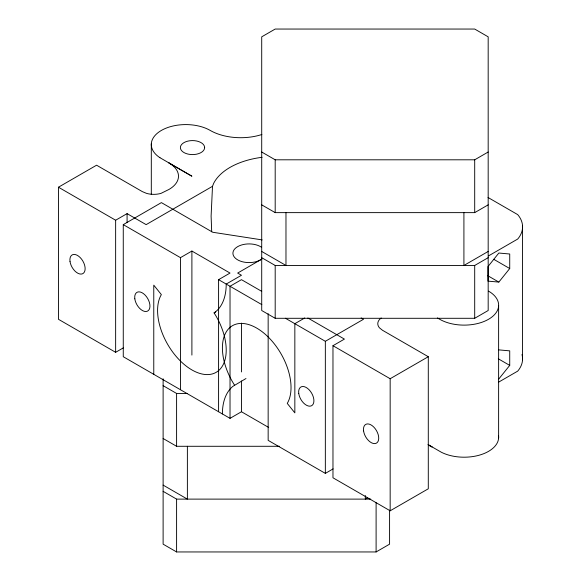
<?xml version="1.0" encoding="UTF-8"?>
<svg xmlns="http://www.w3.org/2000/svg" width="581" height="581" viewBox="0 0 581 581"><rect width="100%" height="100%" fill="white"/><g stroke="black" fill="none" stroke-linecap="round" stroke-linejoin="round"><path stroke-width="0.87" d="M262.104 157.298A64.709 37.358 0 0 0 213.641 183.393L212.508 186.319L211.106 216.088L211.695 231.775M498.832 282.09L509.726 268.531L509.726 254.006L498.832 253.033L487.953 266.599L487.953 281.124L498.832 282.09L487.394 275.481M498.832 378.943L509.726 365.391L509.726 350.859L498.832 349.885M381.194 317.967L379.56 319.448A16.174 9.34 0 0 0 377.868 322.811A16.232 9.369 0 0 0 377.999 325.149A16.174 9.34 0 0 0 379.567 327.931L382.538 330.298L428.291 356.712L428.291 488.788L390.163 510.801L332.971 477.785L332.971 345.702L344.41 339.101L307.836 317.989M153.769 374.324L153.769 285.148L161.365 294.625L160.85 295.497A48.528 28.019 60 0 0 174.118 353.923A48.528 28.019 60 0 0 219.233 370.032A48.528 28.019 60 0 0 215.391 314.975L214.077 312.883L215.711 311.685A64.716 37.366 60 0 0 226.212 284.065L241.464 275.263L237.651 273.063L261.726 259.162M245.974 378.529L232.901 386.336A64.716 37.366 60 0 0 222.4 413.948M123.266 347.91L115.641 352.311L58.449 319.289L58.449 187.213L96.577 165.2L142.33 191.614L146.427 193.328A16.174 9.34 0 0 0 151.227 194.236A16.232 9.369 0 0 0 155.294 194.308A16.174 9.34 0 0 0 161.111 193.328L169.02 189.413A32.325 18.665 0 0 0 177.212 181.417A32.347 18.672 0 0 0 177.713 172.129L177.212 170.996A32.325 18.665 0 0 0 169.02 163.007M58.449 187.213L115.641 220.228L127.079 213.626L146.143 224.636L212.508 186.319M268.698 427.471L241.464 411.747L230.025 418.349L123.266 356.712L123.266 224.636L161.395 202.616L212.733 232.262L262.169 239.909M123.266 224.636L180.459 257.652L191.897 251.05L230.025 273.063L218.587 279.664L218.587 411.747M261.711 152.019L275.191 159.804L474.699 159.804L488.178 152.019M214.077 312.883L215.602 312.004M261.711 204.853L275.191 212.631L474.699 212.631L488.178 204.853M304.756 317.967L294.843 323.69L294.843 412.873L287.246 403.388L287.762 402.517A48.528 28.019 60 0 0 274.493 344.09A48.528 28.019 60 0 0 229.386 327.982A48.528 28.019 60 0 0 233.228 383.039L234.535 385.13M285.387 318.235L325.345 341.301L363.474 319.289L361.142 317.945M488.178 251.457L463.914 265.466L463.914 212.631M488.534 255.894L517.686 239.06L518.586 237.963A48.543 28.026 0 0 0 518.586 215.704L517.686 214.607L488.033 197.489M261.711 257.681L275.191 265.466L474.699 265.466L488.178 257.681M474.699 318.294L488.178 310.515L488.178 36.835L474.699 29.05L275.191 29.05L261.711 36.835L261.711 310.515L275.191 318.294L474.699 318.294L474.699 265.466M332.971 345.702L390.163 378.725L428.291 356.712M268.153 313.711L268.153 440.362L325.345 473.384L333.124 468.889M498.505 382.211L517.686 371.143L518.586 370.039A48.543 28.026 0 0 0 521.978 354.533M367.664 497.764L365.318 499.115L365.318 495.535M163.116 378.797L163.116 544.165L176.595 551.95L376.103 551.95L389.582 544.165L389.582 510.14M163.116 385.668L176.595 393.453L187.474 393.453M163.116 438.502L176.595 446.288L279.512 446.288M163.116 491.337L176.595 499.115L370.714 499.115M428.03 444.581L441.313 452.229A34.511 19.921 0 0 0 479.797 455.032A34.511 19.921 0 0 0 498.491 435.409M493.712 259.286L509.726 268.531M488.483 291.139L490.015 292.025A34.511 19.921 0 0 1 487.75 319.724A34.511 19.921 0 0 1 439.73 319.289L437.384 317.938M159.913 157.683L191.897 176.203L169.02 163M498.287 358.789L509.726 365.391M261.711 251.457L285.975 265.466L285.975 212.631M261.697 291.342L241.464 279.664L230.025 286.266L230.025 418.349M218.587 279.664L261.828 304.626M428.291 444.763L432.104 446.963A32.325 18.665 0 0 0 429.054 445.416M163.116 485.106L187.38 499.115L187.38 446.288M522.551 225.951L522.551 359.792M498.621 305.824L498.621 437.907M474.699 159.804L474.699 212.631M390.163 378.725L390.163 510.801M376.103 502.703L376.103 551.95M325.345 341.301L325.345 473.384M275.191 159.804L275.191 212.631M275.191 265.466L275.191 318.294M241.464 323.087L241.464 371.942M241.464 380.991L241.464 411.747M191.897 251.05L191.897 355.085M180.459 257.652L180.459 389.735M176.595 393.453L176.595 446.288M176.595 499.115L176.595 551.95M151.307 143.877L151.307 194.541M127.079 213.626L127.079 222.676M115.641 220.228L115.641 352.311M261.871 258.973A16.174 9.34 0 0 1 238.392 260.259A16.174 9.34 0 0 1 237.651 246.649A16.174 9.34 0 0 1 261.225 247.07M261.878 134.501A43.139 24.903 0 0 1 210.199 130.42A34.511 19.921 0 0 0 162.179 129.984A34.511 19.921 0 0 0 159.913 157.683M204.635 147.589L204.541 148.467A12.128 7.001 0 0 1 186.007 153.5A12.128 7.001 0 0 1 186.007 141.677A12.128 7.001 0 0 1 204.541 146.71L204.635 147.589M134.821 298.816A10.778 6.224 60 0 0 147.189 311.271A10.778 6.224 60 0 0 144.989 294.966A10.778 6.224 60 0 0 134.821 298.816M363.575 430.884A10.792 6.231 60 0 0 375.965 443.354A10.792 6.231 60 0 0 373.757 427.035A10.792 6.231 60 0 0 363.575 430.884M298.757 393.46A10.792 6.231 60 0 0 311.147 405.93A10.792 6.231 60 0 0 308.939 389.611A10.792 6.231 60 0 0 298.757 393.46M70.003 261.399A10.778 6.224 60 0 0 82.371 273.847A10.778 6.224 60 0 0 80.171 257.543A10.778 6.224 60 0 0 70.003 261.399"/></g></svg>
